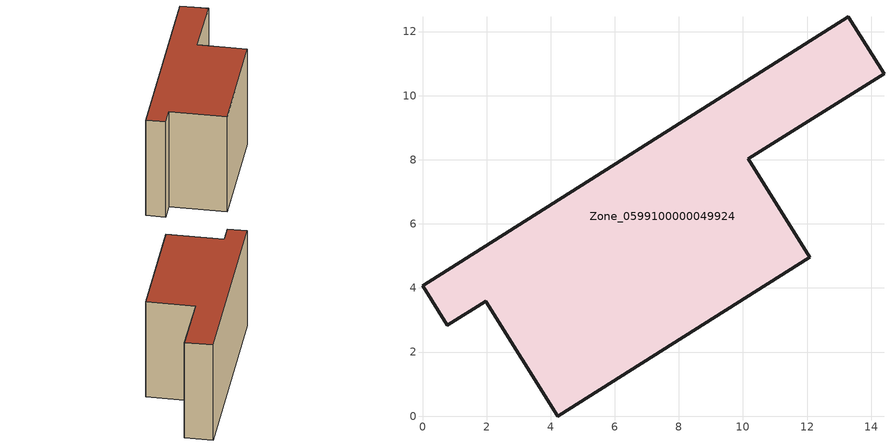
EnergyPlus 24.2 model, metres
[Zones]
Zone_0599100000049924
 floor ground (C_G): 10.16,8.03 12.09,4.96 4.22,0 1.97,3.58 0.78,2.84 0,4.07 13.29,12.46 14.4,10.69 z0
 wall outside (C_F): 13.29,12.46 0,4.07 0.78,2.84 1.97,3.58 4.22,0 12.09,4.96 10.16,8.03 14.4,10.69 13.29,12.46 z0:8.04
 roof outside (C_R): 10.16,8.03 14.4,10.69 13.29,12.46 0,4.07 0.78,2.84 1.97,3.58 4.22,0 12.09,4.96 z8.04
[BUILDING]
Pand.0599100000049924: North Axis=0; Terrain=City; Loads Convergence Tolerance Value=0.04; Temperature Convergence Tolerance Value=0.4; Solar Distribution=FullExterior; Maximum Number of Warmup Days=25; Minimum Number of Warmup Days=1
[Site:Location]
Rotterdam.The.Hague.AP_ZH_NLD Design_Conditions: Latitude=51.96; Longitude=4.45; Time Zone=1; Elevation=-4.5
[SITE:GROUNDTEMPERATURE:BUILDINGSURFACE]
18, 18, 18, 18, 18, 18, 18, 18, 18, 18, 18, 18
[MATERIAL] Thermal Absorptance=0.9; Solar Absorptance=0.7; Visible Absorptance=0.7
Name | Roughness | Thickness | Conductivity | Density | Specific Heat
G.TI.1975-1991 | MediumSmooth | 0.15 | 0.288461 | 540 | 1210
F.TI.1975-1991 | Rough | 0.3 | 0.230769 | 1920 | 840
R.TI.1975-1991 | MediumRough | 0.2 | 0.153846 | 1500 | 1000
[CONSTRUCTION]
C_G: G.TI.1975-1991
C_F: F.TI.1975-1991
C_R: R.TI.1975-1991
[ZONE]
Zone_0599100000049924: Type=1; Multiplier=1; Ceiling Height=Autocalculate; Volume=Autocalculate; Floor Area=autocalculate; Part of Total Floor Area=Yes
[ZONEINFILTRATION:DESIGNFLOWRATE]
Infil_Zone_0599100000049924: Zone or ZoneList or Space or SpaceList=Zone_0599100000049924; Schedule=AlwaysOn; Design Flow Rate Calculation Method=Flow/Area; Flow Rate per Floor Area=0.003; Constant Term Coefficient=1; Temperature Term Coefficient=0; Velocity Term Coefficient=0; Velocity Squared Term Coefficient=0
[HVACTEMPLATE:ZONE:IDEALLOADSAIRSYSTEM]
Zone_0599100000049924: Maximum Heating Supply Air Temperature=50; Minimum Cooling Supply Air Temperature=13; Maximum Heating Supply Air Humidity Ratio=0.0156; Minimum Cooling Supply Air Humidity Ratio=0.0077; Heating Limit=NoLimit; Cooling Limit=NoLimit; Dehumidification Control Type=ConstantSensibleHeatRatio; Cooling Sensible Heat Ratio=0.7; Dehumidification Setpoint=60; Humidification Control Type=None; Humidification Setpoint=30; Outdoor Air Method=None; Outdoor Air Flow Rate per Person=0.00944; Outdoor Air Flow Rate per Zone Floor Area=0; Outdoor Air Flow Rate per Zone=0; Demand Controlled Ventilation Type=None; Outdoor Air Economizer Type=NoEconomizer; Heat Recovery Type=None; Sensible Heat Recovery Effectiveness=0.7; Latent Heat Recovery Effectiveness=0.65
[ZONECONTROL:THERMOSTAT]
ThermostatControl_Zone_0599100000049924: Zone or ZoneList=Zone_0599100000049924; Control Type Schedule=DualSetpointControlType; Control 1=Thermostat_Zone_0599100000049924; Temperature Difference Between Cutout And Setpoint=0
[THERMOSTATSETPOINT:DUALSETPOINT]
Thermostat_Zone_0599100000049924: Heating Setpoint Temperature Schedule=HeatingSetpoint_Zone_0599100000049924; Cooling Setpoint Temperature Schedule=CoolingSetpoint_Zone_0599100000049924
[SCHEDULE:COMPACT]
HeatingSetpoint_Zone_0599100000049924: Through: 12/31, For: AllDays, Until: 24:00, 21
CoolingSetpoint_Zone_0599100000049924: Through: 12/31, For: AllDays, Until: 24:00, 24
DualSetpointControlType: Through: 12/31, For: AllDays, Until: 24:00, 4
AlwaysOn: Through: 12/31, For: AllDays, Until: 24:00, 1
